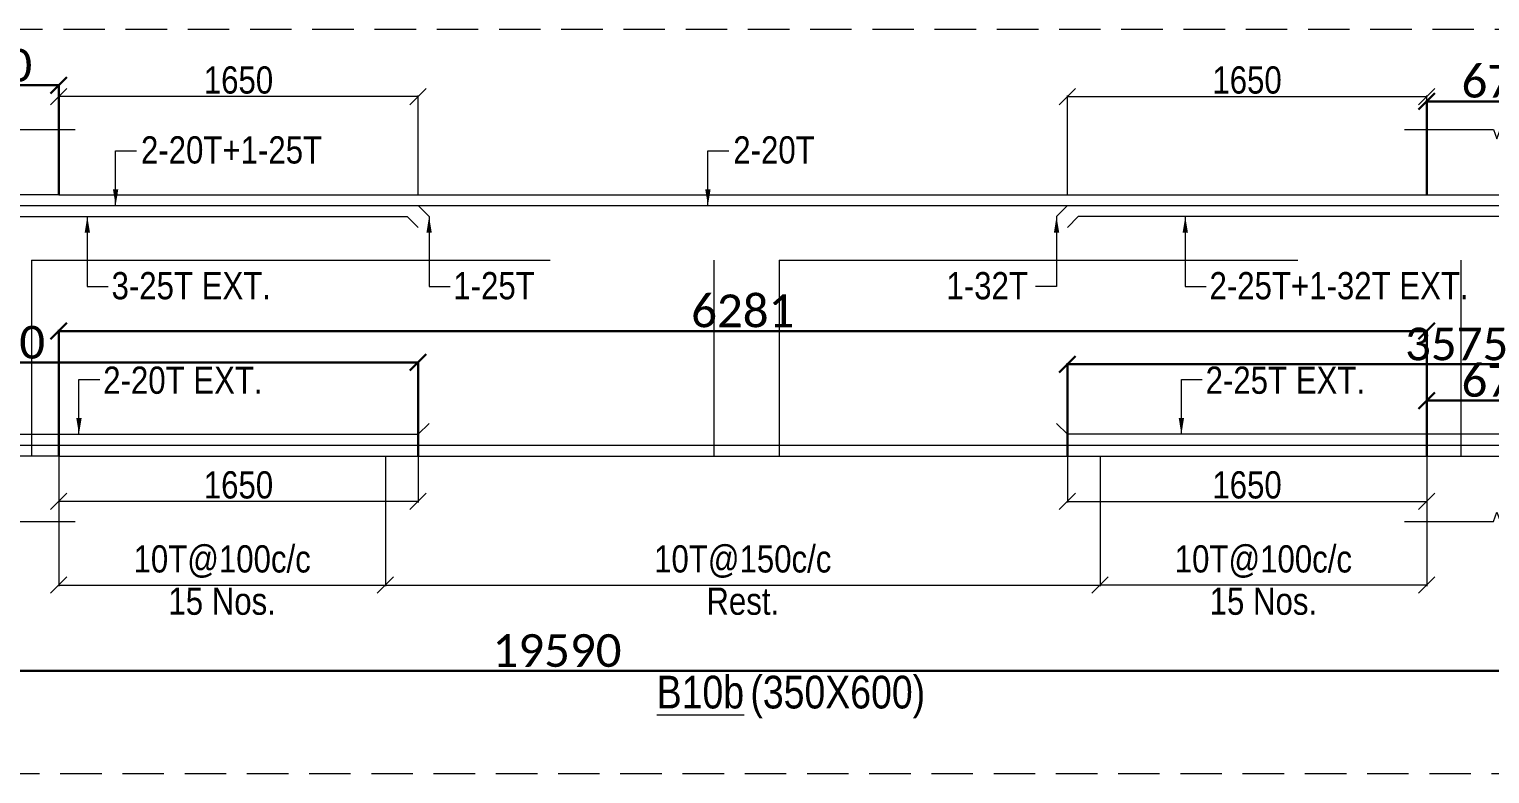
# Model space of a CAD drawing. Header units: millimetres. Extents: x 1112055 to 3390982, y -148532 to 766891.
# Drawn here: x 2976040 to 2989453, y 5592 to 12429 of the extents above; entities that cross this region are included whole.
import ezdxf
from ezdxf.enums import TextEntityAlignment as Align

# ---------------------------------------------------------------- set-up
doc = ezdxf.new("R2010")
doc.units = ezdxf.units.MM
doc.header["$PDMODE"] = 35
doc.header["$PDSIZE"] = -25
doc.linetypes.add('Hidden', pattern=[9.525, 6.35, -3.175])
for name, color, linetype, lineweight in [('B BEAM', 148, 'Continuous', 13), ('B BEAM IN LINE', 250, 'Continuous', 0), ('B STEEL', 34, 'Continuous', 15), ('B STEEL DIM', 216, 'Continuous', 13), ('B STEEL TEXT', 7, 'Continuous', 15), ('B STIRRUPS', 139, 'Continuous', 13), ('B-BEAM DOT', 251, 'Hidden', 9), ('B-BEAM NO', 215, 'Continuous', 18), ('B-COL', 1, 'Continuous', 35)]:
    doc.layers.add(name, color=color, linetype=linetype, lineweight=lineweight)
doc.styles.add('Cali', font='calibri.ttf')
doc.styles.add('SWINC', font='swissc.ttf')
doc.dimstyles.new('BHOOMI', dxfattribs={"dimtxt": 230, "dimasz": 150, "dimexe": 10, "dimexo": 0, "dimgap": 25, "dimtad": 1, "dimdec": 0, "dimzin": 0, "dimdsep": 46, "dimtxsty": 'SWINC', "dimblk": 'OBLIQUE', "dimcen": 0.09, "dimclrd": 250, "dimclre": 250, "dimclrt": 256, "dimaunit": 1, "dimadec": 3, "dimazin": 0, "dimtfac": 1, "dimtdec": 0, "dimtofl": 0, "dimtmove": 1, "dimatfit": 3, "dimfxl": 100, "dimtolj": 1, "dimtzin": 0, "dimlwd": 9, "dimlwe": 5, "dimarcsym": 0})

# ---------------------------------------------------------------- blocks, each defined once
blk = doc.blocks.new('_Oblique')
at = {"color": 0, "linetype": 'ByBlock', "lineweight": -2}
blk.add_line((-0.5, -0.5), (0.5, 0.5), dxfattribs=at)
blk = doc.blocks.new('*D6187')
at = {"layer": 'B STIRRUPS', "color": 250, "lineweight": 0, "transparency": 16777216}
for p, q in [((2979312, 8509), (2979312, 7315)), ((2985874, 8509), (2985874, 7315)), ((2979312, 7325), (2985874, 7325))]:
    blk.add_line(p, q, dxfattribs=at)
at = {"layer": 'Defpoints', "color": 0, "lineweight": 40, "transparency": 16777216}
for p in [(2979312, 8509), (2985874, 8509), (2985874, 7325)]:
    blk.add_point(p, dxfattribs=at)
at = {"layer": 'B STIRRUPS', "color": 250, "lineweight": 0, "transparency": 16777216, "xscale": 150, "yscale": 150, "zscale": 150, "rotation": 180}
blk.add_blockref('_Oblique', (2979312, 7325), dxfattribs=at)
at = {"layer": 'B STIRRUPS', "color": 250, "lineweight": 0, "transparency": 16777216, "xscale": 150, "yscale": 150, "zscale": 150}
blk.add_blockref('_Oblique', (2985874, 7325), dxfattribs=at)
at = {"layer": 'B STIRRUPS', "transparency": 16777216, "char_height": 250, "attachment_point": 5, "style": 'SWINC'}
for s, insert in [('\\A1;10T@150c/c', (2982593, 7540)), ('Rest.', (2982593, 7175))]:
    blk.add_mtext(s, dxfattribs=dict(at, insert=insert))
blk = doc.blocks.new('*D6188')
at = {"layer": 'B STIRRUPS', "color": 250, "lineweight": 0, "transparency": 16777216}
for p, q in [((2976312, 8509), (2976312, 7315)), ((2979312, 8509), (2979312, 7315)), ((2976312, 7325), (2979312, 7325))]:
    blk.add_line(p, q, dxfattribs=at)
at = {"layer": 'Defpoints', "color": 0, "lineweight": 40, "transparency": 16777216}
for p in [(2976312, 8509), (2979312, 8509), (2979312, 7325)]:
    blk.add_point(p, dxfattribs=at)
at = {"layer": 'B STIRRUPS', "color": 250, "lineweight": 0, "transparency": 16777216, "xscale": 150, "yscale": 150, "zscale": 150, "rotation": 180}
blk.add_blockref('_Oblique', (2976312, 7325), dxfattribs=at)
at = {"layer": 'B STIRRUPS', "color": 250, "lineweight": 0, "transparency": 16777216, "xscale": 150, "yscale": 150, "zscale": 150}
blk.add_blockref('_Oblique', (2979312, 7325), dxfattribs=at)
at = {"layer": 'B STIRRUPS', "transparency": 16777216, "char_height": 250, "attachment_point": 5, "style": 'SWINC'}
for s, insert in [('\\A1;10T@100c/c', (2977812, 7540)), ('15 Nos.', (2977812, 7175))]:
    blk.add_mtext(s, dxfattribs=dict(at, insert=insert))
blk = doc.blocks.new('*D6197')
at = {"layer": 'B STEEL DIM', "lineweight": 5, "transparency": 16777216}
for p, q in [((2976312, 10909), (2976312, 11821)), ((2979612, 10909), (2979612, 11821))]:
    blk.add_line(p, q, dxfattribs=at)
at = {"layer": 'B STEEL DIM', "lineweight": 9, "transparency": 16777216}
blk.add_line((2979612, 11811), (2976312, 11811), dxfattribs=at)
at = {"layer": 'Defpoints', "color": 0, "lineweight": 40, "transparency": 16777216}
for p in [(2976312, 11811), (2976312, 10909), (2979612, 10909)]:
    blk.add_point(p, dxfattribs=at)
at = {"layer": 'B STEEL DIM', "lineweight": 9, "transparency": 16777216, "xscale": 150, "yscale": 150, "zscale": 150, "rotation": 180}
blk.add_blockref('_Oblique', (2976312, 11811), dxfattribs=at)
at = {"layer": 'B STEEL DIM', "lineweight": 9, "transparency": 16777216, "xscale": 150, "yscale": 150, "zscale": 150}
blk.add_blockref('_Oblique', (2979612, 11811), dxfattribs=at)
at = {"layer": 'B STEEL DIM', "transparency": 16777216, "insert": (2977962, 11961), "char_height": 250, "attachment_point": 5, "style": 'SWINC'}
blk.add_mtext('\\A1;1650', dxfattribs=at)
blk = doc.blocks.new('*D6198')
at = {"layer": 'B STEEL DIM', "lineweight": 5, "transparency": 16777216}
for p, q in [((2985574, 10909), (2985574, 11821)), ((2988874, 10909), (2988874, 11821))]:
    blk.add_line(p, q, dxfattribs=at)
at = {"layer": 'B STEEL DIM', "lineweight": 9, "transparency": 16777216}
blk.add_line((2985574, 11811), (2988874, 11811), dxfattribs=at)
at = {"layer": 'Defpoints', "color": 0, "lineweight": 40, "transparency": 16777216}
for p in [(2988874, 11811), (2985574, 10909), (2988874, 10909)]:
    blk.add_point(p, dxfattribs=at)
at = {"layer": 'B STEEL DIM', "lineweight": 9, "transparency": 16777216, "xscale": 150, "yscale": 150, "zscale": 150, "rotation": 180}
blk.add_blockref('_Oblique', (2985574, 11811), dxfattribs=at)
at = {"layer": 'B STEEL DIM', "lineweight": 9, "transparency": 16777216, "xscale": 150, "yscale": 150, "zscale": 150}
blk.add_blockref('_Oblique', (2988874, 11811), dxfattribs=at)
at = {"layer": 'B STEEL DIM', "transparency": 16777216, "insert": (2987224, 11961), "char_height": 250, "attachment_point": 5, "style": 'SWINC'}
blk.add_mtext('\\A1;1650', dxfattribs=at)
blk = doc.blocks.new('*D6200')
at = {"layer": 'B STEEL DIM', "lineweight": 5, "transparency": 16777216}
for p, q in [((2979612, 8709), (2979612, 8083)), ((2976312, 8509), (2976312, 8083))]:
    blk.add_line(p, q, dxfattribs=at)
at = {"layer": 'B STEEL DIM', "lineweight": 9, "transparency": 16777216}
blk.add_line((2979612, 8093), (2976312, 8093), dxfattribs=at)
at = {"layer": 'Defpoints', "color": 0, "lineweight": 40, "transparency": 16777216}
for p in [(2979612, 8709), (2976312, 8509), (2976312, 8093)]:
    blk.add_point(p, dxfattribs=at)
at = {"layer": 'B STEEL DIM', "lineweight": 9, "transparency": 16777216, "xscale": 150, "yscale": 150, "zscale": 150, "rotation": 180}
blk.add_blockref('_Oblique', (2976312, 8093), dxfattribs=at)
at = {"layer": 'B STEEL DIM', "lineweight": 9, "transparency": 16777216, "xscale": 150, "yscale": 150, "zscale": 150}
blk.add_blockref('_Oblique', (2979612, 8093), dxfattribs=at)
at = {"layer": 'B STEEL DIM', "transparency": 16777216, "insert": (2977962, 8243), "char_height": 250, "attachment_point": 5, "style": 'SWINC'}
blk.add_mtext('\\A1;1650', dxfattribs=at)
blk = doc.blocks.new('*D6201')
at = {"layer": 'B STEEL DIM', "lineweight": 5, "transparency": 16777216}
for p, q in [((2985574, 8709), (2985574, 8083)), ((2988874, 8509), (2988874, 8083))]:
    blk.add_line(p, q, dxfattribs=at)
at = {"layer": 'B STEEL DIM', "lineweight": 9, "transparency": 16777216}
blk.add_line((2985574, 8093), (2988874, 8093), dxfattribs=at)
at = {"layer": 'Defpoints', "color": 0, "lineweight": 40, "transparency": 16777216}
for p in [(2985574, 8709), (2988874, 8509), (2988874, 8093)]:
    blk.add_point(p, dxfattribs=at)
at = {"layer": 'B STEEL DIM', "lineweight": 9, "transparency": 16777216, "xscale": 150, "yscale": 150, "zscale": 150, "rotation": 180}
blk.add_blockref('_Oblique', (2985574, 8093), dxfattribs=at)
at = {"layer": 'B STEEL DIM', "lineweight": 9, "transparency": 16777216, "xscale": 150, "yscale": 150, "zscale": 150}
blk.add_blockref('_Oblique', (2988874, 8093), dxfattribs=at)
at = {"layer": 'B STEEL DIM', "transparency": 16777216, "insert": (2987224, 8243), "char_height": 250, "attachment_point": 5, "style": 'SWINC'}
blk.add_mtext('\\A1;1650', dxfattribs=at)
blk = doc.blocks.new('*D6203')
at = {"layer": 'B STIRRUPS', "color": 250, "lineweight": 0, "transparency": 16777216}
for p, q in [((2985874, 8509), (2985874, 7315)), ((2988874, 8509), (2988874, 7315)), ((2988874, 7325), (2985874, 7325))]:
    blk.add_line(p, q, dxfattribs=at)
at = {"layer": 'Defpoints', "color": 0, "lineweight": 40, "transparency": 16777216}
for p in [(2985874, 8509), (2988874, 8509), (2985874, 7325)]:
    blk.add_point(p, dxfattribs=at)
at = {"layer": 'B STIRRUPS', "color": 250, "lineweight": 0, "transparency": 16777216, "xscale": 150, "yscale": 150, "zscale": 150, "rotation": 180}
blk.add_blockref('_Oblique', (2985874, 7325), dxfattribs=at)
at = {"layer": 'B STIRRUPS', "color": 250, "lineweight": 0, "transparency": 16777216, "xscale": 150, "yscale": 150, "zscale": 150}
blk.add_blockref('_Oblique', (2988874, 7325), dxfattribs=at)
at = {"layer": 'B STIRRUPS', "transparency": 16777216, "char_height": 250, "attachment_point": 5, "style": 'SWINC'}
for s, insert in [('\\A1;10T@100c/c', (2987374, 7540)), ('15 Nos.', (2987374, 7175))]:
    blk.add_mtext(s, dxfattribs=dict(at, insert=insert))
blk = doc.blocks.new('*D6717')
at = {"layer": 'Defpoints', "color": 3, "linetype": 'Hidden', "lineweight": 30, "ltscale": 1000, "transparency": 16777216}
for p, q in [((2961297, 8509), (2961297, 6528)), ((3000477, 8509), (3000477, 6528))]:
    blk.add_line(p, q, dxfattribs=at)
at = {"layer": 'Defpoints', "color": 3, "lineweight": 30, "ltscale": 1000, "transparency": 16777216}
blk.add_line((2961297, 6538), (3000477, 6538), dxfattribs=at)
at = {"layer": 'Defpoints', "color": 0, "lineweight": 40, "transparency": 16777216}
for p in [(2961297, 8509), (3000477, 8509), (3000477, 6538)]:
    blk.add_point(p, dxfattribs=at)
at = {"layer": 'Defpoints', "color": 3, "lineweight": 30, "transparency": 16777216, "xscale": 150, "yscale": 150, "zscale": 150, "rotation": 180}
blk.add_blockref('_Oblique', (2961297, 6538), dxfattribs=at)
at = {"layer": 'Defpoints', "color": 3, "lineweight": 30, "transparency": 16777216, "xscale": 150, "yscale": 150, "zscale": 150}
blk.add_blockref('_Oblique', (3000477, 6538), dxfattribs=at)
at = {"layer": 'Defpoints', "color": 3, "lineweight": 50, "transparency": 16777216, "insert": (2980887, 6722), "char_height": 300, "attachment_point": 5, "style": 'Cali'}
blk.add_mtext('\\A1;19590', dxfattribs=at)
blk = doc.blocks.new('*D6719')
at = {"layer": 'Defpoints', "color": 3, "linetype": 'Hidden', "lineweight": 30, "ltscale": 1000, "transparency": 16777216}
for p, q in [((2971812, 8509), (2971812, 9379)), ((2979612, 8509), (2979612, 9379))]:
    blk.add_line(p, q, dxfattribs=at)
at = {"layer": 'Defpoints', "color": 3, "lineweight": 30, "ltscale": 1000, "transparency": 16777216}
blk.add_line((2971812, 9369), (2979612, 9369), dxfattribs=at)
at = {"layer": 'Defpoints', "color": 0, "lineweight": 40, "transparency": 16777216}
for p in [(2979612, 9369), (2971812, 8509), (2979612, 8509)]:
    blk.add_point(p, dxfattribs=at)
at = {"layer": 'Defpoints', "color": 3, "lineweight": 30, "transparency": 16777216, "xscale": 150, "yscale": 150, "zscale": 150, "rotation": 180}
blk.add_blockref('_Oblique', (2971812, 9369), dxfattribs=at)
at = {"layer": 'Defpoints', "color": 3, "lineweight": 30, "transparency": 16777216, "xscale": 150, "yscale": 150, "zscale": 150}
blk.add_blockref('_Oblique', (2979612, 9369), dxfattribs=at)
at = {"layer": 'Defpoints', "color": 3, "lineweight": 50, "transparency": 16777216, "insert": (2975712, 9553), "char_height": 300, "attachment_point": 5, "style": 'Cali'}
blk.add_mtext('\\A1;3900', dxfattribs=at)
blk = doc.blocks.new('*D6720')
at = {"layer": 'Defpoints', "color": 3, "linetype": 'Hidden', "lineweight": 30, "ltscale": 1000, "transparency": 16777216}
for p, q in [((2976312, 8509), (2976312, 9667)), ((2988874, 8509), (2988874, 9667))]:
    blk.add_line(p, q, dxfattribs=at)
at = {"layer": 'Defpoints', "color": 3, "lineweight": 30, "ltscale": 1000, "transparency": 16777216}
blk.add_line((2976312, 9657), (2988874, 9657), dxfattribs=at)
at = {"layer": 'Defpoints', "color": 0, "lineweight": 40, "transparency": 16777216}
for p in [(2988874, 9657), (2976312, 8509), (2988874, 8509)]:
    blk.add_point(p, dxfattribs=at)
at = {"layer": 'Defpoints', "color": 3, "lineweight": 30, "transparency": 16777216, "xscale": 150, "yscale": 150, "zscale": 150, "rotation": 180}
blk.add_blockref('_Oblique', (2976312, 9657), dxfattribs=at)
at = {"layer": 'Defpoints', "color": 3, "lineweight": 30, "transparency": 16777216, "xscale": 150, "yscale": 150, "zscale": 150}
blk.add_blockref('_Oblique', (2988874, 9657), dxfattribs=at)
at = {"layer": 'Defpoints', "color": 3, "lineweight": 50, "transparency": 16777216, "insert": (2982593, 9841), "char_height": 300, "attachment_point": 5, "style": 'Cali'}
blk.add_mtext('\\A1;6281', dxfattribs=at)
blk = doc.blocks.new('*D6721')
at = {"layer": 'Defpoints', "color": 3, "linetype": 'Hidden', "lineweight": 30, "ltscale": 1000, "transparency": 16777216}
for p, q in [((2985574, 8509), (2985574, 9363)), ((2992724, 8509), (2992724, 9363))]:
    blk.add_line(p, q, dxfattribs=at)
at = {"layer": 'Defpoints', "color": 3, "lineweight": 30, "ltscale": 1000, "transparency": 16777216}
blk.add_line((2985574, 9353), (2992724, 9353), dxfattribs=at)
at = {"layer": 'Defpoints', "color": 0, "lineweight": 40, "transparency": 16777216}
for p in [(2992724, 9353), (2985574, 8509), (2992724, 8509)]:
    blk.add_point(p, dxfattribs=at)
at = {"layer": 'Defpoints', "color": 3, "lineweight": 30, "transparency": 16777216, "xscale": 150, "yscale": 150, "zscale": 150, "rotation": 180}
blk.add_blockref('_Oblique', (2985574, 9353), dxfattribs=at)
at = {"layer": 'Defpoints', "color": 3, "lineweight": 30, "transparency": 16777216, "xscale": 150, "yscale": 150, "zscale": 150}
blk.add_blockref('_Oblique', (2992724, 9353), dxfattribs=at)
at = {"layer": 'Defpoints', "color": 3, "lineweight": 50, "transparency": 16777216, "insert": (2989149, 9537), "char_height": 300, "attachment_point": 5, "style": 'Cali'}
blk.add_mtext('\\A1;3575', dxfattribs=at)
blk = doc.blocks.new('*D6724')
at = {"layer": 'Defpoints', "color": 3, "linetype": 'Hidden', "lineweight": 30, "ltscale": 1000, "transparency": 16777216}
for p, q in [((2988874, 8509), (2988874, 9028)), ((2990224, 8509), (2990224, 9028))]:
    blk.add_line(p, q, dxfattribs=at)
at = {"layer": 'Defpoints', "color": 3, "lineweight": 30, "ltscale": 1000, "transparency": 16777216}
blk.add_line((2988874, 9018), (2990224, 9018), dxfattribs=at)
at = {"layer": 'Defpoints', "color": 0, "lineweight": 40, "transparency": 16777216}
for p in [(2990224, 9018), (2988874, 8509), (2990224, 8509)]:
    blk.add_point(p, dxfattribs=at)
at = {"layer": 'Defpoints', "color": 3, "lineweight": 30, "transparency": 16777216, "xscale": 150, "yscale": 150, "zscale": 150, "rotation": 180}
blk.add_blockref('_Oblique', (2988874, 9018), dxfattribs=at)
at = {"layer": 'Defpoints', "color": 3, "lineweight": 30, "transparency": 16777216, "xscale": 150, "yscale": 150, "zscale": 150}
blk.add_blockref('_Oblique', (2990224, 9018), dxfattribs=at)
at = {"layer": 'Defpoints', "color": 3, "lineweight": 50, "transparency": 16777216, "insert": (2989549, 9202), "char_height": 300, "attachment_point": 5, "style": 'Cali'}
blk.add_mtext('\\A1;675', dxfattribs=at)
blk = doc.blocks.new('*D6725')
at = {"layer": 'Defpoints', "color": 3, "linetype": 'Hidden', "lineweight": 30, "ltscale": 1000, "transparency": 16777216}
for p, q in [((2988874, 10909), (2988874, 11776)), ((2990224, 10909), (2990224, 11776))]:
    blk.add_line(p, q, dxfattribs=at)
at = {"layer": 'Defpoints', "color": 3, "lineweight": 30, "ltscale": 1000, "transparency": 16777216}
blk.add_line((2988874, 11766), (2990224, 11766), dxfattribs=at)
at = {"layer": 'Defpoints', "color": 0, "lineweight": 40, "transparency": 16777216}
for p in [(2990224, 11766), (2988874, 10909), (2990224, 10909)]:
    blk.add_point(p, dxfattribs=at)
at = {"layer": 'Defpoints', "color": 3, "lineweight": 30, "transparency": 16777216, "xscale": 150, "yscale": 150, "zscale": 150, "rotation": 180}
blk.add_blockref('_Oblique', (2988874, 11766), dxfattribs=at)
at = {"layer": 'Defpoints', "color": 3, "lineweight": 30, "transparency": 16777216, "xscale": 150, "yscale": 150, "zscale": 150}
blk.add_blockref('_Oblique', (2990224, 11766), dxfattribs=at)
at = {"layer": 'Defpoints', "color": 3, "lineweight": 50, "transparency": 16777216, "insert": (2989549, 11950), "char_height": 300, "attachment_point": 5, "style": 'Cali'}
blk.add_mtext('\\A1;675', dxfattribs=at)
blk = doc.blocks.new('*D6726')
at = {"layer": 'Defpoints', "color": 3, "linetype": 'Hidden', "lineweight": 30, "ltscale": 1000, "transparency": 16777216}
for p, q in [((2975112, 10909), (2975112, 11924)), ((2976312, 10909), (2976312, 11924))]:
    blk.add_line(p, q, dxfattribs=at)
at = {"layer": 'Defpoints', "color": 3, "lineweight": 30, "ltscale": 1000, "transparency": 16777216}
blk.add_line((2975112, 11914), (2976312, 11914), dxfattribs=at)
at = {"layer": 'Defpoints', "color": 0, "lineweight": 40, "transparency": 16777216}
for p in [(2976312, 11914), (2975112, 10909), (2976312, 10909)]:
    blk.add_point(p, dxfattribs=at)
at = {"layer": 'Defpoints', "color": 3, "lineweight": 30, "transparency": 16777216, "xscale": 150, "yscale": 150, "zscale": 150, "rotation": 180}
blk.add_blockref('_Oblique', (2975112, 11914), dxfattribs=at)
at = {"layer": 'Defpoints', "color": 3, "lineweight": 30, "transparency": 16777216, "xscale": 150, "yscale": 150, "zscale": 150}
blk.add_blockref('_Oblique', (2976312, 11914), dxfattribs=at)
at = {"layer": 'Defpoints', "color": 3, "lineweight": 50, "transparency": 16777216, "insert": (2975712, 12097), "char_height": 300, "attachment_point": 5, "style": 'Cali'}
blk.add_mtext('\\A1;600', dxfattribs=at)

msp = doc.modelspace()

# ---------------------------------------------------------------- linework, layer by layer
at = {"layer": 'B BEAM', "ltscale": 25}
for p, q in [((2976312.4, 10909.2, 0), (2988874.4, 10909.2, 0)), ((2976312.4, 8509.2, 0), (2988874.4, 8509.2, 0))]:
    msp.add_line(p, q, dxfattribs=at)
at = {"layer": 'B BEAM IN LINE', "color": 250, "linetype": 'Hidden', "lineweight": 0, "ltscale": 60, "elevation": 0}
msp.add_lwpolyline([(2959208.9, 12428.9), (3001280.4, 12428.9), (3001280.4, 5591.7), (2959208.9, 5591.7)], close=True, dxfattribs=at)
at = {"layer": 'B STEEL', "color": 34, "lineweight": 9, "ltscale": 25}
for p, q in [((2961397.5, 10809.2, 0), (3000377.5, 10809.2, 0)), ((2979612.4, 10809.2, 0), (2979712.4, 10709.2, 0)), ((2985574.4, 10809.2, 0), (2985474.4, 10709.2, 0)), ((2971912.4, 10709.2, 0), (2979512.4, 10709.2, 0)), ((2979512.4, 10709.2, 0), (2979612.4, 10609.2, 0)), ((2985674.4, 10709.2, 0), (2985574.4, 10609.2, 0)), ((2993424.4, 10709.2, 0), (2985674.4, 10709.2, 0)), ((2979612.4, 8709.2, 0), (2979712.4, 8809.2, 0)), ((2985574.4, 8709.2, 0), (2985474.4, 8809.2, 0)), ((2961497.5, 8609.2, 0), (3000277.5, 8609.2, 0)), ((2971812.4, 8709.2, 0), (2979612.4, 8709.2, 0)), ((2992712.4, 8709.2, 0), (2985574.4, 8709.2, 0))]:
    msp.add_line(p, q, dxfattribs=at)
at = {"layer": 'B-BEAM DOT', "linetype": 'Hidden', "ltscale": 750}
for p, q in [((2976312.4, 10909.2, 0), (2975112.4, 10909.2, 0)), ((2988874.4, 10909.2, 0), (2990224.4, 10909.2, 0)), ((2976062.4, 10309.2, 0), (2982327.2, 10309.2, 0)), ((2976062.4, 10309.2, 0), (2976062.4, 8509.2, 0)), ((2982327.2, 10309.2, 0), (2982327.2, 8509.2, 0)), ((2982927.2, 10309.2, 0), (2989187.4, 10309.2, 0)), ((2982927.2, 10309.2, 0), (2982927.2, 8509.2, 0)), ((2989187.4, 10309.2, 0), (2989187.4, 8509.2, 0)), ((2976312.4, 8509.2, 0), (2975112.4, 8509.2, 0)), ((2988874.4, 8509.2, 0), (2990224.4, 8509.2, 0))]:
    msp.add_line(p, q, dxfattribs=at)
at = {"layer": 'B-COL', "lineweight": 15, "ltscale": 25}
for p, q in [((2976312.4, 10909.2, 0), (2976312.4, 11509.2, 0)), ((2988874.4, 10909.2, 0), (2988874.4, 11509.2, 0)), ((2976312.4, 8509.2, 0), (2976312.4, 7909.2, 0)), ((2988874.4, 8509.2, 0), (2988874.4, 7909.2, 0))]:
    msp.add_line(p, q, dxfattribs=at)
at = {"layer": 'B-COL', "lineweight": 15, "ltscale": 25, "elevation": 0}
for points in [[(2974962.4, 11509.2), (2975649.9, 11509.2), (2975681.2, 11423.3), (2975743.7, 11595), (2975774.9, 11509.2), (2976462.4, 11509.2)], [(2988669.7, 11509.2), (2989486.9, 11509.2), (2989518.1, 11423.3), (2989580.6, 11595), (2989611.9, 11509.2), (2990388.7, 11509.2)], [(2974962.4, 7909.2), (2975649.9, 7909.2), (2975681.2, 7995), (2975743.7, 7823.3), (2975774.9, 7909.2), (2976462.4, 7909.2)], [(2988669.7, 7909.2), (2989486.9, 7909.2), (2989518.1, 7995), (2989580.6, 7823.3), (2989611.9, 7909.2), (2990388.7, 7909.2)]]:
    msp.add_lwpolyline(points, dxfattribs=at)

# ---------------------------------------------------------------- texts
at = {"layer": 'B STEEL TEXT', "style": 'SWINC'}
for s, p in [('2-20T+1-25T', (2977066.7, 11195.6, 0)), ('2-20T', (2982505.9, 11195.6, 0)), ('3-25T EXT.', (2976796.3, 9948.9, 0)), ('1-25T', (2979935, 9948.9, 0)), ('1-32T', (2984463.4, 9948.9, 0)), ('2-25T+1-32T EXT.', (2986879.2, 9948.9)), ('2-20T EXT.', (2976719.7, 9081.1, 0)), ('2-25T EXT.', (2986843.4, 9081.1))]:
    msp.add_text(s, height=250, dxfattribs=at).set_placement(p)
at = {"layer": 'B-BEAM NO', "ltscale": 25, "style": 'SWINC'}
for s, p in [('%%UB10b', (2982204.1, 6191.9, 0)), ('(350X600)', (2983465.2, 6191.9, 0))]:
    msp.add_text(s, height=300, dxfattribs=at).set_placement(p, align=Align.CENTER)

# ---------------------------------------------------------------- dimensions: what is measured, and where the dimension line sits
at = {"layer": 'B STEEL DIM'}
for base, p1, p2, picture, middle in [((2976312.4, 11811, 0), (2979612.4, 10909.2, 0), (2976312.4, 10909.2, 0), '*D6197', (2977962.4, 11961, 0)), ((2976312.4, 8092.8, 0), (2979612.4, 8709.2, 0), (2976312.4, 8509.2, 0), '*D6200', (2977962.4, 8242.8, 0))]:
    dim = msp.add_linear_dim(base=base, p1=p1, p2=p2, dimstyle='BHOOMI', override={"dimscale": 1, "dimtxt": 250, "dimlfac": 0.5, "dimtxsty": 'SWINC', "dimblk1": 'Oblique', "dimblk2": 'Oblique', "dimsah": 1, "dimclrd": 256, "dimclre": 256, "dimclrt": 256}, dxfattribs=at)
    dim.commit()
    dim.dimension.update_dxf_attribs({"geometry": picture, "text_midpoint": middle})
for base, p1, p2, picture, middle in [((2988874.4, 11811, 0), (2985574.4, 10909.2, 0), (2988874.4, 10909.2, 0), '*D6198', (2987224.4, 11961, 0)), ((2988874.4, 8092.8, 0), (2985574.4, 8709.2, 0), (2988874.4, 8509.2, 0), '*D6201', (2987224.4, 8242.8, 0))]:
    dim = msp.add_linear_dim(base=base, p1=p1, p2=p2, angle=180, dimstyle='BHOOMI', override={"dimscale": 1, "dimtxt": 250, "dimlfac": 0.5, "dimtxsty": 'SWINC', "dimblk1": 'Oblique', "dimblk2": 'Oblique', "dimsah": 1, "dimclrd": 256, "dimclre": 256, "dimclrt": 256}, dxfattribs=at)
    dim.commit()
    dim.dimension.update_dxf_attribs({"geometry": picture, "text_midpoint": middle})
at = {"layer": 'B STIRRUPS'}
for base, p1, p2, text, picture, middle in [((2979312.4, 7324.7, 0), (2976312.4, 8509.2, 0), (2979312.4, 8509.2, 0), '10T@100c/c\\X 15 Nos. ', '*D6188', (2977812.4, 7324.7, 0)), ((2985874.4, 7324.7), (2979312.4, 8509.2, 0), (2985874.4, 8509.2, 0), '10T@150c/c\\X Rest. ', '*D6187', (2982593.4, 7324.7))]:
    dim = msp.add_linear_dim(base=base, p1=p1, p2=p2, angle=180, text=text, dimstyle='BHOOMI', override={"dimscale": 1, "dimtxt": 250, "dimgap": 25, "dimlfac": 0.5, "dimtxsty": 'SWINC', "dimblk1": 'Oblique', "dimblk2": 'Oblique', "dimsah": 1, "dimlwd": 0, "dimlwe": 0}, dxfattribs=at)
    dim.commit()
    dim.dimension.update_dxf_attribs({"geometry": picture, "text_midpoint": middle})
dim = msp.add_linear_dim(base=(2985874.4, 7324.7), p1=(2988874.4, 8509.2, 0), p2=(2985874.4, 8509.2, 0), text='10T@100c/c\\X 15 Nos. ', dimstyle='BHOOMI', override={"dimscale": 1, "dimtxt": 250, "dimgap": 25, "dimlfac": 0.5, "dimtxsty": 'SWINC', "dimblk1": 'Oblique', "dimblk2": 'Oblique', "dimsah": 1, "dimlwd": 0, "dimlwe": 0}, dxfattribs=at)
dim.commit()
dim.dimension.update_dxf_attribs({"geometry": '*D6203', "text_midpoint": (2987374.4, 7324.7)})
at = {"layer": 'Defpoints', "color": 3, "lineweight": 50, "ltscale": 1000}
for base, p1, p2, picture, middle in [((2976312.4, 11913.7), (2975112.4, 10909.2, 0), (2976312.4, 10909.2, 0), '*D6726', (2975712.4, 12097.4)), ((2990224.4, 11766.3), (2988874.4, 10909.2, 0), (2990224.4, 10909.2, 0), '*D6725', (2989549.4, 11949.8)), ((2988874.4, 9657.1), (2976312.4, 8509.2, 0), (2988874.4, 8509.2, 0), '*D6720', (2982593.4, 9840.8)), ((2979612.4, 9369.5), (2971812.4, 8509.2, 0), (2979612.4, 8509.2, 0), '*D6719', (2975712.4, 9553.1)), ((2992724.4, 9353.3), (2985574.4, 8509.2, 0), (2992724.4, 8509.2, 0), '*D6721', (2989149.4, 9536.9)), ((2990224.4, 9018), (2988874.4, 8509.2, 0), (2990224.4, 8509.2, 0), '*D6724', (2989549.4, 9201.5)), ((3000477.5, 6538.5), (2961297.5, 8509.2, 0), (3000477.5, 8509.2, 0), '*D6717', (2980887.5, 6722.1))]:
    dim = msp.add_linear_dim(base=base, p1=p1, p2=p2, dimstyle='BHOOMI', override={"dimtxt": 300, "dimgap": 30, "dimlfac": 0.5, "dimtxsty": 'Cali', "dimblk1": 'Oblique', "dimblk2": 'Oblique', "dimsah": 1, "dimclrd": 3, "dimclre": 3, "dimclrt": 3, "dimlwd": 30, "dimlwe": 30}, dxfattribs=at)
    dim.commit()
    dim.dimension.update_dxf_attribs({"geometry": picture, "text_midpoint": middle})

# ---------------------------------------------------------------- leaders
at = {"layer": 'B STEEL TEXT'}
for points in [[(2976833.7, 10809.2, 0), (2976833.7, 11311.7, 0), (2977025.9, 11311.7, 0)], [(2982272.8, 10809.2, 0), (2982272.8, 11311.7, 0), (2982465.1, 11311.7, 0)], [(2976573.8, 10709.2, 0), (2976573.8, 10065.2, 0), (2976766.1, 10065.2, 0)], [(2979712.4, 10709.2, 0), (2979712.4, 10065.2, 0), (2979904.7, 10065.2, 0)], [(2985474.4, 10709.2, 0), (2985474.4, 10065.2, 0), (2985282.1, 10065.2, 0)], [(2986656.7, 10709.2), (2986656.7, 10065.2), (2986849, 10065.2)], [(2976497.1, 8709.2, 0), (2976497.1, 9211.7, 0), (2976689.4, 9211.7, 0)], [(2986620.9, 8709.2), (2986620.9, 9211.7), (2986813.1, 9211.7)]]:
    msp.add_leader(points, dimstyle='BHOOMI', override={"dimtad": 0, "dimclrd": 256, "dimlwd": 0}, dxfattribs=at)

doc.saveas('drawing.dxf')
